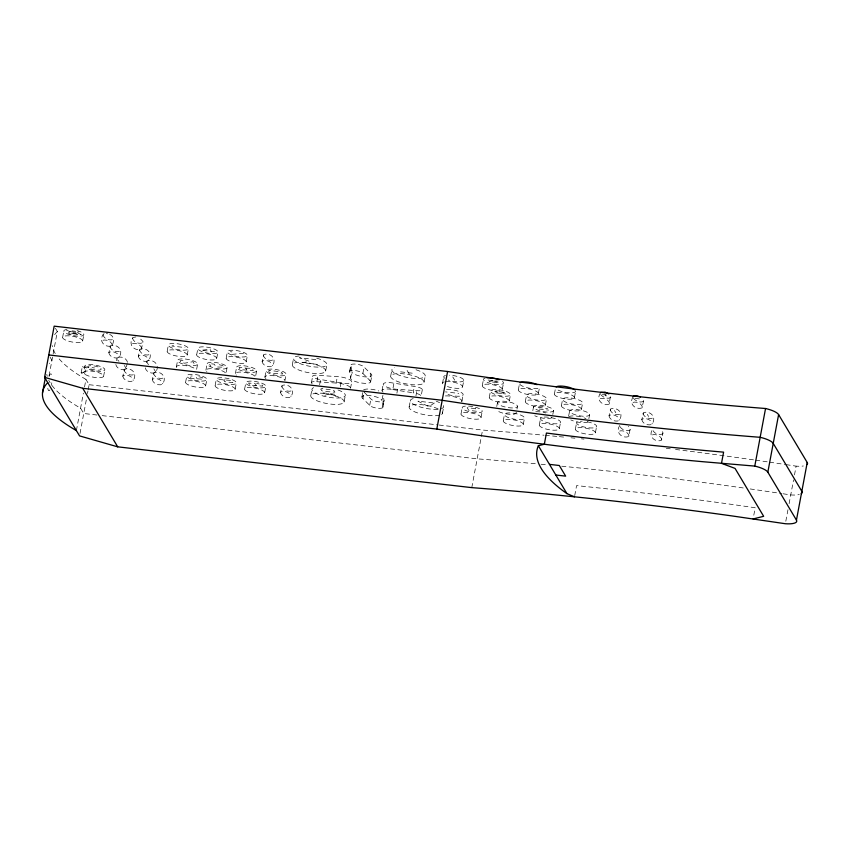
<?xml version="1.0" encoding="UTF-8"?>
<svg xmlns="http://www.w3.org/2000/svg" width="850" height="850" viewBox="0 0 850 850"><rect width="100%" height="100%" fill="white"/><g stroke="black" fill="none" stroke-linecap="round" stroke-linejoin="round"><path stroke-width="0.64" stroke-dasharray="4.25 3.19" d="M104.146 333.71L103.434 334.103C98.09 341.243 104.869 348.107 111.881 345.822C114.314 341.732 114.559 335.601 109.066 334.273M103.041 334.677C103.594 338.693 109.565 340.988 113.082 339.416L113.475 338.853M108.843 352.782C109.395 356.798 115.366 359.093 118.883 357.531C124.217 350.381 117.438 343.527 110.426 345.812L108.843 352.782L109.225 352.208C112.742 350.646 118.713 352.941 119.266 356.957M110.043 346.386C110.585 350.402 116.567 352.697 120.073 351.135L120.466 350.561M112.274 345.249C111.722 341.233 105.751 338.927 102.234 340.499L101.851 341.073M115.834 364.491C116.386 368.507 122.358 370.812 125.874 369.24L127.213 363.545M127.457 362.27C126.905 358.254 120.934 355.959 117.417 357.521L117.332 359.614L118.936 361.293M122.825 376.199C123.377 380.216 129.349 382.521 132.866 380.949C138.21 373.809 131.431 366.945 124.408 369.229L122.825 376.199L123.218 375.636C126.735 374.064 132.706 376.359 133.259 380.375M124.026 369.803C124.578 373.819 130.549 376.125 134.066 374.553L134.449 373.979M126.257 368.666L124.355 365.479M135.851 336.972L132.94 337.503C127.596 344.643 134.374 351.507 141.398 349.223L143.012 341.53L139.889 338.3M132.547 338.077C133.099 342.093 139.071 344.388 142.587 342.816L142.981 342.252M138.348 356.182C138.901 360.198 144.872 362.493 148.389 360.931C153.733 353.781 146.944 346.928 139.931 349.212L138.348 356.182L138.731 355.608C142.248 354.046 148.219 356.341 148.771 360.358M139.549 349.786C140.101 353.802 146.072 356.097 149.579 354.535L149.972 353.961M141.78 348.649C141.227 344.632 135.256 342.327 131.739 343.899L131.357 344.473M145.339 367.891C145.892 371.907 151.863 374.212 155.38 372.64C160.724 365.489 153.946 358.636 146.923 360.921L146.062 364.055M146.54 361.494L148.442 364.692M152.331 379.599C152.883 383.616 158.854 385.921 162.371 384.349C167.716 377.209 160.937 370.345 153.924 372.629L152.331 379.599L152.724 379.036C156.241 377.464 162.212 379.759 162.764 383.775M153.531 373.203C154.084 377.219 160.055 379.525 163.572 377.953L163.954 377.379M155.762 372.066L153.861 368.879M262.129 361.526C262.682 365.543 268.653 367.837 272.159 366.265C277.504 359.125 270.725 352.261 263.712 354.556L262.129 361.526L262.512 360.953C266.029 359.38 272 361.686 272.553 365.702M263.319 355.13C263.872 359.146 269.843 361.441 273.36 359.869L273.753 359.295M280.564 392.392C281.116 396.408 287.087 398.714 290.604 397.141C295.949 390.001 289.17 383.138 282.147 385.422L280.564 392.392L280.946 391.829C284.463 390.256 290.434 392.551 290.987 396.567M281.764 385.996C282.317 390.012 288.288 392.317 291.805 390.745L292.188 390.171M600.376 392.976C595.648 400.063 602.629 406.332 609.216 404.122L610.502 395.622M609.025 415.873C609.577 419.889 615.549 422.184 619.066 420.623C624.41 413.472 617.631 406.608 610.608 408.903L609.025 415.873L609.418 415.299C612.935 413.727 618.906 416.033 619.459 420.049M609.599 403.548C609.046 399.532 603.075 397.226 599.558 398.799L599.176 399.373M610.226 409.477C610.778 413.493 616.749 415.788 620.266 414.216L620.649 413.652M619.767 425.446C615.039 432.533 622.019 438.802 628.607 436.592L630.222 428.899L628.278 426.424M628.989 436.018C628.437 432.002 622.466 429.696 618.949 431.269L618.566 431.842M633.154 396.748C628.437 403.846 635.407 410.114 641.994 407.894L643.577 400.924L642.621 398.554M641.814 419.645C642.366 423.661 648.338 425.967 651.854 424.394C657.199 417.254 650.42 410.391 643.397 412.675L641.814 419.645L642.196 419.082C645.713 417.509 651.684 419.804 652.237 423.821M642.388 407.32C641.835 403.304 635.864 401.009 632.347 402.581L631.964 403.144M643.014 413.249C643.567 417.265 649.538 419.571 653.055 417.998L653.438 417.424M662.979 433.394L662.586 433.967C659.069 435.54 653.097 433.234 652.545 429.218C647.827 436.316 654.808 442.584 661.385 440.364L663 432.682L661.066 430.206M661.778 439.79C661.226 435.774 655.254 433.479 651.737 435.051L651.355 435.614M55.441 328.291L57.343 331.479L48.694 377.697A8.479 1.966 -83.4 0 1 51.967 376.741M62.645 337.269L63.835 330.873M82.631 341.116A10.179 2.869 10.6 0 0 68.244 335.814A10.179 2.869 10.6 0 0 67.033 340.648A10.179 2.869 10.6 0 0 82.631 341.116L83.831 334.719M81.175 372.789L82.365 366.392M83.619 372.406A10.179 2.869 10.6 0 1 97.697 372.353A10.179 2.869 10.6 0 1 100.821 377.591A10.179 2.869 10.6 0 1 84.607 374.053A2.656 0.754 10.6 0 1 81.218 372.895A2.656 0.754 10.6 0 1 83.619 372.406L84.819 365.999A10.179 2.869 10.6 0 1 98.897 365.957A10.179 2.869 10.6 0 1 102.021 371.195A10.179 2.869 10.6 0 1 85.808 367.657A2.656 0.754 10.6 0 1 82.407 366.499A2.656 0.754 10.6 0 1 84.819 365.999M84.607 374.053L85.808 367.657M76.383 430.578L83.385 393.157M84.554 386.899L85.956 379.387A180.242 50.894 10.6 0 1 58.182 357.723M80.027 433.415L86.562 398.48M87.497 393.476L87.964 390.968M88.198 389.725L89.133 384.71L85.956 379.387M103.615 376.242L104.805 369.846M116.556 360.655L117.034 358.094M167.184 351.305L168.385 344.898M176.407 366.733L177.607 360.336M187.17 355.141A10.179 2.869 10.6 0 0 172.794 349.839A10.179 2.869 10.6 0 0 171.572 354.684A10.179 2.869 10.6 0 0 187.17 355.141L188.371 348.744A10.179 2.869 10.6 0 0 173.984 343.442A10.179 2.869 10.6 0 0 172.773 348.277A10.179 2.869 10.6 0 0 188.371 348.744M185.629 382.171L186.819 375.774M196.69 354.705L197.891 348.298M196.637 369.304L197.593 364.183A10.179 2.869 10.6 0 0 183.207 358.881A10.179 2.869 10.6 0 0 181.996 363.715A10.179 2.869 10.6 0 0 197.593 364.183M205.913 370.132L207.113 363.736M205.615 386.017A10.179 2.869 10.6 0 0 191.229 380.715A10.179 2.869 10.6 0 0 190.018 385.549A10.179 2.869 10.6 0 0 205.615 386.017L206.805 379.621A10.179 2.869 10.6 0 0 192.429 374.319A10.179 2.869 10.6 0 0 191.208 379.153A10.179 2.869 10.6 0 0 206.805 379.621M216.676 358.541A10.179 2.869 10.6 0 0 202.3 353.239A10.179 2.869 10.6 0 0 201.078 358.084A10.179 2.869 10.6 0 0 216.676 358.541L217.876 352.144A10.179 2.869 10.6 0 0 203.501 346.842A10.179 2.869 10.6 0 0 202.279 351.677A10.179 2.869 10.6 0 0 217.876 352.144M215.135 385.571L216.325 379.174M226.196 358.105L227.396 351.698M227.099 367.582A10.179 2.869 10.6 0 1 211.501 367.115A10.179 2.869 10.6 0 1 212.712 362.281A10.179 2.869 10.6 0 1 227.099 367.582L225.898 373.979A10.179 2.869 10.6 0 0 213.998 368.868A10.179 2.869 10.6 0 0 206.901 371.79M235.418 373.533L236.619 367.136M235.121 389.417A10.179 2.869 10.6 0 0 220.734 384.115A10.179 2.869 10.6 0 0 219.523 388.949A10.179 2.869 10.6 0 0 235.121 389.417L236.321 383.021A10.179 2.869 10.6 0 0 221.935 377.719A10.179 2.869 10.6 0 0 220.713 382.553A10.179 2.869 10.6 0 0 236.321 383.021M246.181 361.941A10.179 2.869 10.6 0 0 231.806 356.639A10.179 2.869 10.6 0 0 230.584 361.484A10.179 2.869 10.6 0 0 246.181 361.941L247.382 355.544A10.179 2.869 10.6 0 0 233.006 350.243A10.179 2.869 10.6 0 0 231.784 355.077A10.179 2.869 10.6 0 0 247.382 355.544M244.641 388.971L245.831 382.574M256.604 370.983A10.179 2.869 10.6 0 1 241.007 370.515A10.179 2.869 10.6 0 1 242.218 365.681A10.179 2.869 10.6 0 1 256.604 370.983L255.404 377.379A10.179 2.869 10.6 0 0 243.504 372.268A10.179 2.869 10.6 0 0 236.406 375.19M264.924 376.933L266.124 370.536M264.626 392.817A10.179 2.869 10.6 0 0 250.24 387.515A10.179 2.869 10.6 0 0 249.029 392.349A10.179 2.869 10.6 0 0 264.626 392.817L265.827 386.421A10.179 2.869 10.6 0 0 251.441 381.119A10.179 2.869 10.6 0 0 250.219 385.953A10.179 2.869 10.6 0 0 265.827 386.421M284.909 380.779L286.11 374.382A10.179 2.869 10.6 0 0 271.724 369.081A10.179 2.869 10.6 0 0 270.512 373.915A10.179 2.869 10.6 0 0 286.11 374.382M292.347 364.692L293.547 358.296M311.461 382.553L312.662 376.157M310.781 395.569L311.982 389.172M312.12 383.658A6.789 1.913 10.6 0 1 316.859 381.714L318.049 375.307L337.344 376.646A10.179 2.869 10.6 0 1 351.56 381.151A10.179 2.869 10.6 0 1 341.02 382.808L320.599 379.567A6.789 1.913 10.6 0 1 312.768 376.688A6.789 1.913 10.6 0 1 318.049 375.307M319.642 384.689L320.599 379.567M325.656 371.099A16.968 4.792 10.6 0 0 301.686 362.27A16.968 4.792 10.6 0 0 299.657 370.324A16.968 4.792 10.6 0 0 325.656 371.099L326.857 364.703M350.37 387.558A10.179 2.869 10.6 0 0 336.143 383.042L337.344 376.646M340.308 386.654L341.02 382.808M349.647 371.408L350.837 365.001M344.101 401.976A16.968 4.792 10.6 0 0 320.131 393.146A16.968 4.792 10.6 0 0 318.102 401.2A16.968 4.792 10.6 0 0 344.101 401.976L345.291 395.579M349.754 371.928L350.944 365.532A6.789 1.913 10.6 0 1 356.235 364.161A6.789 1.913 10.6 0 1 364.066 367.041L370.855 373.83L369.654 380.226A10.179 2.869 10.6 0 1 362.557 383.159A10.179 2.869 10.6 0 1 350.657 378.038L349.754 371.928A6.789 1.913 10.6 0 1 355.034 370.558A6.789 1.913 10.6 0 1 362.865 373.437L369.654 380.226M350.657 378.038L351.858 371.641L350.944 365.532M350.529 388.344L351.719 381.947M362.865 373.437L364.066 367.041M361.919 396.897L363.12 390.49M384.009 400.446L382.819 406.842A6.789 1.913 10.6 0 1 377.527 408.212A6.789 1.913 10.6 0 1 369.697 405.333L362.908 398.544L364.108 392.147L370.897 398.937A6.789 1.913 10.6 0 0 378.728 401.816A6.789 1.913 10.6 0 0 384.009 400.446L383.286 395.558M370.642 381.884L371.843 375.487M369.697 405.333L370.897 398.937M382.043 390.437L383.233 384.03M382.819 406.842L381.905 400.733L383.106 394.336M382.925 407.373L384.115 400.966M390.703 376.029L391.903 369.633M383.031 392.084A10.179 2.869 10.6 0 1 392.743 389.566L393.933 383.169L414.364 386.41A6.789 1.913 10.6 0 1 422.195 389.289A6.789 1.913 10.6 0 1 416.904 390.671L397.619 389.332A10.179 2.869 10.6 0 1 383.392 384.827A10.179 2.869 10.6 0 1 393.933 383.169M396.897 393.178L397.619 389.332M409.137 406.906L410.337 400.509M422.301 389.821L421.101 396.217A6.789 1.913 10.6 0 0 413.164 392.806L414.364 386.41M415.947 395.781L416.904 390.671M424.012 382.436A16.968 4.792 10.6 0 0 400.042 373.596A16.968 4.792 10.6 0 0 398.013 381.661A16.968 4.792 10.6 0 0 424.012 382.436L425.212 376.04M442.574 383.031L443.774 376.635M442.457 413.312L443.647 406.906M462.57 386.877L463.76 380.481A10.179 2.869 10.6 0 0 449.384 375.179M461.954 401.179L463.144 394.783M461.019 413.908L462.219 407.511M482.29 385.624L483.491 379.228M481.004 417.754A10.179 2.869 10.6 0 0 466.618 412.452A10.179 2.869 10.6 0 0 465.407 417.286A10.179 2.869 10.6 0 0 481.004 417.754L482.205 411.358M471.782 487.634L482.556 430.047A1298.524 366.626 10.6 0 1 543.883 435.2M489.281 397.343L490.482 390.936M496.751 406.491L497.473 402.656M502.276 389.47A10.179 2.869 10.6 0 0 487.889 384.168A10.179 2.869 10.6 0 0 486.678 389.002A10.179 2.869 10.6 0 0 502.276 389.47L503.476 383.074M503.274 420.761L504.464 414.364M509.267 401.179A10.179 2.869 10.6 0 0 494.891 395.877A10.179 2.869 10.6 0 0 493.669 400.711A10.179 2.869 10.6 0 0 509.267 401.179L510.467 394.783A10.179 2.869 10.6 0 0 496.081 389.481A10.179 2.869 10.6 0 0 494.87 394.315A10.179 2.869 10.6 0 0 510.467 394.783M518.351 389.778L519.552 383.382A10.179 2.869 10.6 0 0 530.156 388.322A10.179 2.869 10.6 0 0 539.378 386.442M516.981 409.052L517.459 406.491A10.179 2.869 10.6 0 0 503.083 401.189A10.179 2.869 10.6 0 0 501.861 406.024A10.179 2.869 10.6 0 0 517.459 406.491M525.342 401.498L526.543 395.091M523.26 424.607A10.179 2.869 10.6 0 0 508.874 419.305A10.179 2.869 10.6 0 0 507.663 424.139A10.179 2.869 10.6 0 0 523.26 424.607L524.461 418.2A10.179 2.869 10.6 0 0 510.074 412.909A10.179 2.869 10.6 0 0 508.853 417.743A10.179 2.869 10.6 0 0 524.461 418.2M532.822 410.646L533.534 406.81M538.337 393.624A10.179 2.869 10.6 0 0 523.961 388.322A10.179 2.869 10.6 0 0 522.739 393.157A10.179 2.869 10.6 0 0 538.337 393.624L539.538 387.228M539.336 424.915L540.526 418.519M545.339 405.333A10.179 2.869 10.6 0 0 530.952 400.042A10.179 2.869 10.6 0 0 529.731 404.876A10.179 2.869 10.6 0 0 545.339 405.333L546.529 398.937A10.179 2.869 10.6 0 0 532.153 393.635A10.179 2.869 10.6 0 0 530.931 398.469A10.179 2.869 10.6 0 0 546.529 398.937M554.412 393.943L555.613 387.536A10.179 2.869 10.6 0 0 555.773 388.333M552.808 414.492L553.52 410.646A10.179 2.869 10.6 0 0 539.144 405.344A10.179 2.869 10.6 0 0 537.923 410.189A10.179 2.869 10.6 0 0 553.52 410.646M561.404 405.652L562.604 399.256M559.321 428.761A10.179 2.869 10.6 0 0 544.935 423.459A10.179 2.869 10.6 0 0 543.724 428.294A10.179 2.869 10.6 0 0 559.321 428.761L560.522 422.354M568.639 416.086L569.596 410.964M574.398 397.779A10.179 2.869 10.6 0 0 560.023 392.477A10.179 2.869 10.6 0 0 558.801 397.322A10.179 2.869 10.6 0 0 574.398 397.779L575.599 391.382M575.397 429.069L576.597 422.673M581.4 409.487A10.179 2.869 10.6 0 0 567.014 404.196A10.179 2.869 10.6 0 0 565.792 409.031A10.179 2.869 10.6 0 0 581.4 409.487L582.59 403.091A10.179 2.869 10.6 0 0 568.214 397.789A10.179 2.869 10.6 0 0 566.992 402.634A10.179 2.869 10.6 0 0 582.59 403.091M588.869 418.646L589.592 414.8A10.179 2.869 10.6 0 0 575.206 409.509A10.179 2.869 10.6 0 0 573.984 414.343A10.179 2.869 10.6 0 0 589.592 414.8M574.717 495.571L576.576 485.616A1298.524 366.626 10.6 0 1 734.273 504.751L755.193 507.748L753.334 517.703M595.383 432.916A10.179 2.869 10.6 0 0 581.007 427.614A10.179 2.869 10.6 0 0 579.785 432.448A10.179 2.869 10.6 0 0 595.383 432.916L596.583 426.519M785.814 521.22L788.162 508.704M789.097 503.689L793.549 479.91M794.484 474.906L796.121 466.14A16.968 4.792 10.6 0 0 803.335 465.991M610.799 397.152L610.406 397.715C607.07 399.277 602.809 397.216 600.663 394.496M643.577 400.924L643.195 401.498C639.848 403.049 635.598 400.998 633.452 398.267M630.19 429.622L629.808 430.185C626.28 431.747 621.339 429.579 619.735 426.158M324.806 395.367L329.587 393.624L337.62 396.844M173.421 345.451L171.827 346.035L184.939 347.544M69.838 334.379L78.891 331.851M198.921 376.752L202.523 377.666L203.469 379.259L192.164 378.452L190.209 377.729L189.252 376.136L192.217 375.976M245.809 368.209L250.399 368.241L252.365 368.964L253.311 370.558L242.006 369.75L240.051 369.027L239.105 367.434L243.844 367.487L245.809 368.209L246.755 369.803M225.101 379.748L223.773 380.099L224.729 381.692L232.932 382.638L231.976 381.044L230.021 380.322L218.716 379.514L219.98 381.639M254.915 385.709L256.233 385.358L255.276 383.764L248.572 382.989L249.528 384.593L251.483 385.305L262.788 386.112L261.842 384.519L256.604 383.424M243.599 353.239L231.933 354.376L230.339 351.709L231.976 351.9M316.859 381.714L336.143 383.042M315.807 359.614L299.413 357.733L309.262 361.261L302.611 362.695L318.75 364.554M488.144 380.046L497.983 381.183M602.374 394.634L608.929 395.388M635.152 398.406L641.718 399.171M400.626 371.843L415.384 373.543M214.54 351.783L201.28 350.253L209.992 349.276L211.576 351.942M495.773 392.817L505.612 393.954M182.994 360.538L180.041 360.697L180.997 362.291L184.588 363.205L192.982 361.696L194.576 364.353M219.215 364.714L222.806 365.627L223.762 367.221L217.526 366.998L215.56 366.276L214.296 364.151L209.227 363.566L210.821 366.223M445.485 391.882L447.121 392.073M450.564 392.466L458.756 393.412M538.188 407.437L547.644 408.521M539.144 409.031L548.601 410.114M323.032 392.87L336.143 394.379M84.671 366.807L94.509 367.944M89.133 384.71L437.814 424.894M439.131 425.043L482.556 430.047M96.911 415.023L83.746 413.504L80.569 408.181A180.242 50.894 10.6 0 1 48.758 380.29M102.17 415.629L477.169 458.841A1298.524 366.626 10.6 0 1 535.925 463.76M392.743 389.566L413.164 392.806M106.346 333.572L107.684 333.827M66.555 330.278L80.336 335.399M647.307 414.354L648.571 416.489M604.786 393.922L606.061 396.058M614.518 410.582L615.793 412.707M452.774 376.943L454.686 380.131M407.097 370.43L409.955 375.222M196.276 377.442L196.913 378.505M75.692 332.276L75.055 331.213L70.539 330.692L71.177 331.755M50.054 357.085L51.956 360.272A180.242 50.894 10.6 0 0 49.268 363.502M446.006 381.618A10.179 2.869 10.6 0 1 459.531 384.051A10.179 2.869 10.6 0 1 460.36 388.131A10.179 2.869 10.6 0 1 446.962 386.41M442.733 383.817A10.179 2.869 10.6 0 1 444.274 381.894M587.871 421.855A10.179 2.869 10.6 0 1 570.828 419.9M568.926 416.702A10.179 2.869 10.6 0 1 581.666 417.084M584.003 417.828A10.179 2.869 10.6 0 1 585.958 418.668M77.095 330.597A10.179 2.869 10.6 0 1 82.142 335.856A10.179 2.869 10.6 0 1 66.268 333.413A10.179 2.869 10.6 0 1 69.445 329.418M445.389 395.93A10.179 2.869 10.6 0 1 457.566 397.8A10.179 2.869 10.6 0 1 461.433 401.837M516.109 412.101A10.179 2.869 10.6 0 1 508.172 414.163A10.179 2.869 10.6 0 1 496.432 409.838M551.809 417.701A10.179 2.869 10.6 0 1 534.767 415.746M535.766 411.793A10.179 2.869 10.6 0 1 545.604 412.93M316.657 358.126A16.968 4.792 10.6 0 1 324.434 366.488A16.968 4.792 10.6 0 1 299.413 363.354A16.968 4.792 10.6 0 1 299.253 355.948M442.191 411.995A16.968 4.792 10.6 0 1 441.586 414.407M439.631 415.204A16.968 4.792 10.6 0 1 415.278 412.08A16.968 4.792 10.6 0 1 413.791 404.664A16.968 4.792 10.6 0 1 438.398 409.084M443.381 405.599A16.968 4.792 10.6 0 1 440.831 408.808M437.941 409.264A16.968 4.792 10.6 0 1 415.926 405.45A16.968 4.792 10.6 0 1 413.153 398.608M436.337 401.274A16.968 4.792 10.6 0 1 439.599 402.677M363.641 389.842A10.179 2.869 10.6 0 1 378.717 390.957M362.908 398.544A10.179 2.869 10.6 0 1 370.005 395.622A10.179 2.869 10.6 0 1 381.905 400.733M370.855 373.83A10.179 2.869 10.6 0 1 363.757 376.752A10.179 2.869 10.6 0 1 351.858 371.641M337.981 389.948A16.968 4.792 10.6 0 1 342.476 397.471A16.968 4.792 10.6 0 1 319.292 394.804A16.968 4.792 10.6 0 1 314.797 387.271M265.912 378.59A10.179 2.869 10.6 0 1 271.745 375.541A10.179 2.869 10.6 0 1 284.75 379.993M416.011 369.761A16.968 4.792 10.6 0 1 423.151 377.697A16.968 4.792 10.6 0 1 399.829 375.477A16.968 4.792 10.6 0 1 394.719 367.731M463.76 380.481A10.179 2.869 10.6 0 1 448.163 380.014M444.763 378.293A10.179 2.869 10.6 0 1 445.464 375.498M551.225 417.647A10.179 2.869 10.6 0 1 559.289 423.364A10.179 2.869 10.6 0 1 542.417 420.761A10.179 2.869 10.6 0 1 548.622 417.244M575.439 390.596A10.179 2.869 10.6 0 1 568.778 392.774A10.179 2.869 10.6 0 1 556.601 389.194M502.488 381.416A10.179 2.869 10.6 0 1 492.777 383.945A10.179 2.869 10.6 0 1 485.18 378.091M176.566 367.529A10.179 2.869 10.6 0 1 184.492 365.468A10.179 2.869 10.6 0 1 196.233 369.793M475.479 407.235A10.179 2.869 10.6 0 1 479.411 412.696A10.179 2.869 10.6 0 1 462.857 408.871A10.179 2.869 10.6 0 1 472.908 406.64M446.579 389.523A10.179 2.869 10.6 0 1 460.721 392.243A10.179 2.869 10.6 0 1 459.723 396.196A10.179 2.869 10.6 0 1 445.591 393.476M587.286 421.802A10.179 2.869 10.6 0 1 595.744 427.359A10.179 2.869 10.6 0 1 579.626 425.499A10.179 2.869 10.6 0 1 582.197 421.217M55.261 353.547A180.242 50.894 10.6 0 1 52.201 345.546M54.655 334.709A180.242 50.894 10.6 0 1 57.343 331.479M545.179 435.317A1298.524 366.626 10.6 0 1 556.782 436.411M559.364 436.656A1298.524 366.626 10.6 0 1 565.824 437.283M570.998 437.793A1298.524 366.626 10.6 0 1 574.887 438.175M581.368 438.823A1298.524 366.626 10.6 0 1 583.961 439.089M666.304 448.322A1298.524 366.626 10.6 0 1 670.257 448.811M675.527 449.459A1298.524 366.626 10.6 0 1 754.332 459.978M755.597 460.158A1298.524 366.626 10.6 0 1 768.251 461.986M769.516 462.166A1298.524 366.626 10.6 0 1 784.72 464.419M785.984 464.61A1298.524 366.626 10.6 0 1 796.121 466.14M541.078 464.238A1298.524 366.626 10.6 0 1 547.517 464.833M561.722 466.204A1298.524 366.626 10.6 0 1 745.153 488.229M750.21 488.952A1298.524 366.626 10.6 0 1 781.862 493.584M783.126 493.776A1298.524 366.626 10.6 0 1 790.734 494.934A16.968 4.792 10.6 0 0 799.287 494.509M47.228 376.284A180.242 50.894 10.6 0 1 46.814 374.34M51.797 382.84A8.479 1.966 -83.4 0 1 51.457 384.997M49.938 389.874A8.479 1.966 -83.4 0 1 47.685 386.112M70.104 331.627L68.138 333.158L81.26 334.666L76.659 332.382L70.104 331.627M434.329 403.038L428.846 406.693L417.934 401.158L434.329 403.038M269.811 370.504L268.494 370.855L269.45 372.449L271.405 373.171L282.71 373.979L281.754 372.374L279.799 371.663L269.811 370.504M322.022 388.716L320.694 389.056L321.651 390.649L323.606 391.372L334.911 392.179L333.954 390.586L331.999 389.863L322.022 388.716M493.064 380.609L489.101 381.639L498.929 382.776L493.064 380.609M504.656 392.36L500.692 393.391L494.817 391.223L504.656 392.36M475.373 408.627L467.181 407.692L468.775 410.348L476.967 411.294L475.373 408.627M90.769 368.911A6.789 1.913 10.6 0 0 101.171 369.219A6.789 1.913 10.6 0 0 91.577 365.691A6.789 1.913 10.6 0 0 90.769 368.911"/><path stroke-width="1.27" d="M807.224 462.506L796.45 520.094A16.968 4.792 10.6 0 1 785.347 523.727L732.179 515.95A1298.524 366.626 10.6 0 0 574.483 496.814L548.579 494.243A1298.524 366.626 10.6 0 0 471.782 487.634L117.704 446.834L79.56 435.901L44.583 377.347L54.166 326.156L447.589 371.493A1332.864 376.327 10.6 0 0 765.553 408.51A16.968 4.792 10.6 0 1 778.611 414.598L807.224 462.506A16.968 4.792 10.6 0 1 807.192 464.397M42.5 392.944L45.528 376.773M44.583 377.347L82.737 388.28L436.804 429.08L447.589 371.493M796.45 520.094L767.837 472.186A16.968 4.792 10.6 0 0 754.779 466.098L765.553 408.51M767.837 472.186L778.611 414.598M633.154 396.748L634.259 395.792L636.459 395.643L640.496 396.982M600.759 392.402L605.019 392.126L608.887 393.954M574.483 496.814L566.95 493.648L538.347 445.74L544.34 444.242L546.433 433.043A1332.864 376.327 10.6 0 0 705.064 450.521L723.594 452.147L721.501 463.346L735.048 468.403L763.661 516.311L753.1 518.946M754.779 466.098L702.971 461.72A1332.864 376.327 10.6 0 1 436.804 429.08M48.779 354.949L442.202 400.286A1332.864 376.327 10.6 0 0 760.166 437.304A16.968 4.792 10.6 0 1 773.224 443.392L801.837 491.3A16.968 4.792 10.6 0 1 801.231 493.701M549.472 464.366L559.3 465.502L565.664 476.149L555.826 475.012M82.737 388.28L117.704 446.834M566.95 493.648A251.313 70.954 10.6 0 1 538.347 445.74M556.134 386.888A10.179 2.869 10.6 0 1 564.995 386.442A10.179 2.869 10.6 0 1 574.611 389.725M486.912 377.814A10.179 2.869 10.6 0 1 499.088 379.695M520.072 382.723A10.179 2.869 10.6 0 1 537.104 384.689M76.383 430.578A180.242 50.894 10.6 0 1 47.77 382.67"/></g></svg>
